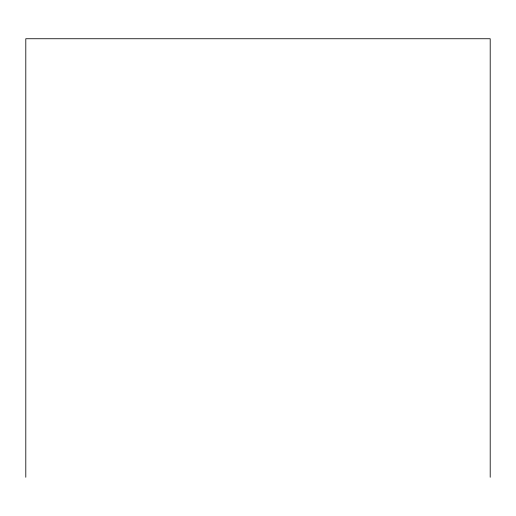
<?xml version="1.0" encoding="UTF-8"?>
<svg xmlns="http://www.w3.org/2000/svg" width="516" height="516" viewBox="0 0 516 516"><rect width="100%" height="100%" fill="white"/><g stroke="black" fill="none" stroke-linecap="round" stroke-linejoin="round"><path stroke-width="0.77" d="M490.2 477.261L490.2 38.739L25.8 38.739L25.8 477.261"/></g></svg>
